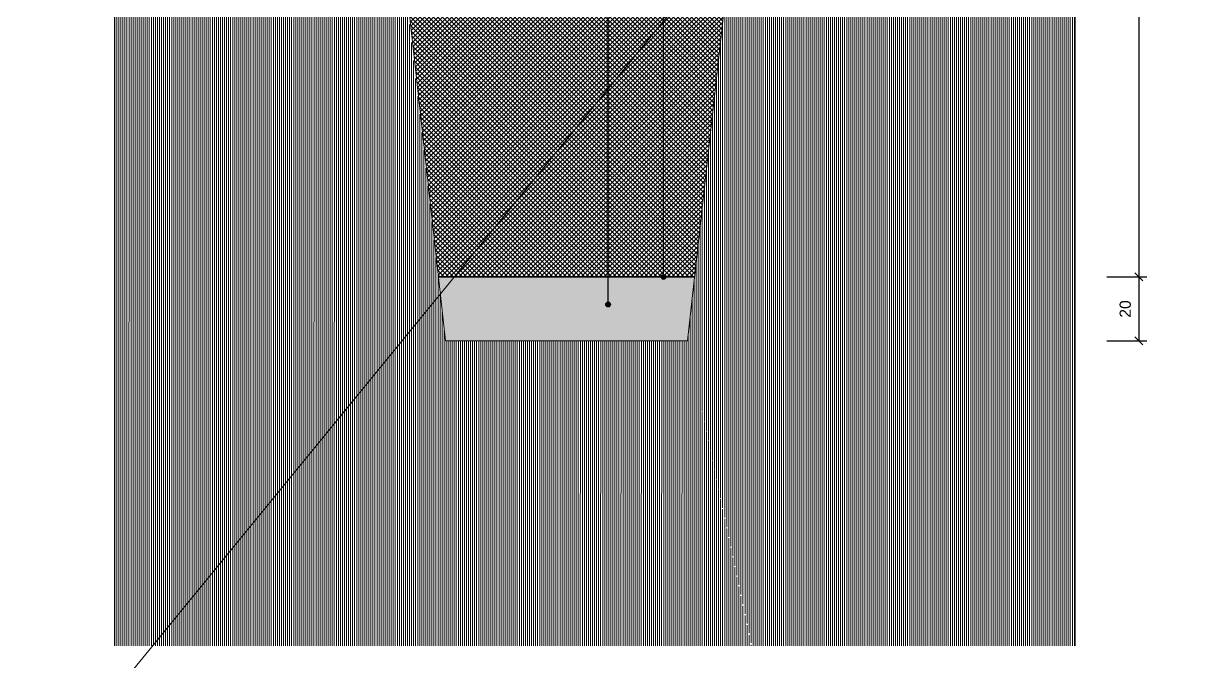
# Model space of a CAD drawing. Header units: metres. Extents: x -325 to 301, y -147 to 149.
# Drawn here: x 58.248 to 61.873, y 14.363 to 16.357 of the extents above; entities that cross this region are included whole.
import ezdxf

# ---------------------------------------------------------------- set-up
doc = ezdxf.new("R2010")
doc.units = ezdxf.units.M
doc.linetypes.add('ACAD_ISO03W100', pattern=[30, 12, -18])
doc.layers.get('Defpoints').update_dxf_attribs({"lineweight": 13})
doc.layers.add('0-TX-1_25', color=7, linetype='Continuous', true_color=0x3f4f7f)
doc.layers.add('03-SOL-H-sorra', color=7, linetype='Continuous', true_color=0x7e7a67)
for name, color, linetype in [('02-L-Geotextile', 32, 'Continuous'), ('1-SECCIÓ', 1, 'Continuous'), ('EIT_3 TR terra vegetal', 45, 'Continuous')]:
    doc.layers.add(name, color=color, linetype=linetype)
doc.layers.add('1-CM', color=7, linetype='Continuous', lineweight=0)
doc.layers.add('3-TR Seleccionat', color=44, linetype='Continuous', lineweight=0)
doc.styles.get("Standard").update_dxf_attribs({"font": 'arial.ttf'})
doc.dimstyles.new('ISO-25', dxfattribs={"dimtxt": 0.1, "dimasz": 0.1, "dimexe": 0.1, "dimexo": 0.1, "dimgap": 0.1, "dimtad": 1, "dimdec": 0, "dimlfac": 100, "dimzin": 9, "dimtxsty": 'Standard', "dimblk": 'OBLIQUE', "dimcen": 0.1, "dimadec": 0, "dimazin": 0, "dimtfac": 1, "dimtdec": 0, "dimtmove": 0, "dimatfit": 3, "dimldrblk": 'OBLIQUE', "dimfxl": 1, "dimarcsym": 0})

# ---------------------------------------------------------------- blocks, each defined once
blk = doc.blocks.new('_Oblique')
at = {"color": 0, "lineweight": -2}
blk.add_line((-0.5, -0.5), (0.5, 0.5), dxfattribs=at)
blk = doc.blocks.new('*D565')
at = {"layer": '0-TX-1_25', "color": 0, "lineweight": -2, "transparency": 16777216}
for p, q in [((61.6326, 17.3643), (61.7576, 17.3643)), ((61.7326, 17.3643), (61.7326, 15.5643)), ((61.6326, 15.5643), (61.7576, 15.5643))]:
    blk.add_line(p, q, dxfattribs=at)
at = {"layer": 'Defpoints', "color": 0, "transparency": 16777216}
for p in [(61.5327, 17.3643), (60.5217, 15.5643), (61.7326, 15.5643)]:
    blk.add_point(p, dxfattribs=at)
at = {"layer": '0-TX-1_25', "color": 0, "lineweight": -2, "transparency": 16777216, "xscale": 0.025, "yscale": 0.025, "zscale": 0.025}
for p, rotation in [((61.7326, 17.3643), 90), ((61.7326, 15.5643), 270)]:
    blk.add_blockref('_Oblique', p, dxfattribs=dict(at, rotation=rotation))
at = {"layer": '0-TX-1_25', "color": 0, "transparency": 16777216, "insert": (61.6898, 16.4643), "char_height": 0.035, "attachment_point": 5, "rotation": 90}
blk.add_mtext('180', dxfattribs=at)
blk = doc.blocks.new('*D566')
at = {"layer": '0-TX-1_25', "color": 0, "lineweight": -2, "transparency": 16777216}
for p, q in [((61.6326, 15.5643), (61.7576, 15.5643)), ((61.7326, 15.5643), (61.7326, 15.3643)), ((61.6326, 15.3643), (61.7576, 15.3643))]:
    blk.add_line(p, q, dxfattribs=at)
at = {"layer": 'Defpoints', "color": 0, "transparency": 16777216}
for p in [(60.5217, 15.5643), (60.5217, 15.3643), (61.7326, 15.3643)]:
    blk.add_point(p, dxfattribs=at)
at = {"layer": '0-TX-1_25', "color": 0, "lineweight": -2, "transparency": 16777216, "xscale": 0.025, "yscale": 0.025, "zscale": 0.025}
for p, rotation in [((61.7326, 15.5643), 90), ((61.7326, 15.3643), 270)]:
    blk.add_blockref('_Oblique', p, dxfattribs=dict(at, rotation=rotation))
at = {"layer": '0-TX-1_25', "color": 0, "transparency": 16777216, "insert": (61.6898, 15.4643), "char_height": 0.035, "attachment_point": 5, "rotation": 90}
blk.add_mtext('20', dxfattribs=at)
blk = doc.blocks.new('POINT')
at = {"layer": '0-TX-1_25'}
h = blk.add_hatch(dxfattribs=at)
h.set_pattern_fill('ANGLE', color=256)
h.set_pattern_definition([(0, (-83.747, -12.726), (0, 6.985), [5.08, -1.905]), (90, (-83.747, -12.726), (-6.985, 4e-16), [5.08, -1.905])])
edge = h.paths.add_edge_path()
edge.add_arc((0, 0), 0.0075, 0, 360)
h = blk.add_hatch(color=256, dxfattribs=at)
h.dxf.hatch_style = 1
edge = h.paths.add_edge_path()
edge.add_arc((0, 0), 0.0075, 0, 360)
blk.add_circle((0, 0), 0.0075, dxfattribs=at)

msp = doc.modelspace()

# ---------------------------------------------------------------- hatches: boundary and pattern name
at = {"layer": '03-SOL-H-sorra'}
h = msp.add_hatch(dxfattribs=at)
h.set_pattern_fill('GRAVEL', color=256, scale=0.0015, angle=45.5782, style=0)
h.set_pattern_definition([(273.59101932522, (346867.3191267, 4550242.2835683), (0.0315614064445395, -0.4576978562580837), [0.0051258216, -0.50745725459347]), (230.547972825218, (346867.3194478, 4550242.2784525), (0.2927988807063723, 0.3532028672832049), [0.0087960708, -0.87081073340286]), (178.08867892522, (346867.3138585, 4550242.2716606), (0.5659992078467491, -0.0212298543760944), [0.0062022228, -0.6140208419115]), (312.851920825218, (346867.310261, 4550242.2543813), (-0.5175580738186486, 0.5605615490069846), [0.0080100678, -0.79299656138607]), (338.41188600522, (346867.3157087, 4550242.248509), (-0.4598729198166084, 0.1839537648957676), [0.0078545055, -0.77759711618016]), (42.851920825218, (346867.3230122, 4550242.2456191), (-0.5605615490069846, -0.5175580738186486), [0.0080100678, -0.79299656138607]), (83.272472295218, (346867.3288845, 4550242.2510668), (-0.07456488151619256, -0.6204217665785452), [0.0105929049, -1.0486967297137]), (117.833560195218, (346867.3301254, 4550242.2615868), (-0.4119755516710567, 0.7771642521535052), [0.0100007928, -0.99007884902858]), (167.007797445218, (346867.325456, 4550242.2704305), (-0.5670867396270464, 0.1289874402380721), [0.008037195, -0.79568318548068]), (220.81459012522, (346867.3176246, 4550242.2722375), (0.3205539276823793, 0.2726565595165129), [0.0091756992, -0.44960905425]), (267.975669625218, (346867.3106801, 4550242.2662401), (-0.0206860886832061, -0.6198780006864176), [0.0118661688, -1.17475158768266]), (184.39230665522, (346867.336934, 4550242.2810538), (-0.3499402705637986, -0.0304738746748875), [0.0040500681, -0.40095848736516]), (217.04746622522, (346867.3328957, 4550242.2807436), (0.4011002339134928, 0.3004116048933317), [0.0077052297, -0.7628195849556]), (270.5782318252, (346867.326746, 4550242.276101), (0.02721127936783, -0.02666751347925), [0.0053881401, -0.04849339662642]), (248.77682233522, (346867.321614, 4550242.2773967), (0.078915008673756, 0.189391423792005), [0.0029016198, -0.2872593355334]), (337.37964131522, (346867.3205634, 4550242.274692), (-0.108301351586422, 0.052791261062361), [0.0041034843, -0.20107129485]), (76.54198835522, (346867.324351, 4550242.2731136), (0.0255799817070285, 0.1349688650610565), [0.0066647949, -0.21549447229365]), (207.14328300522, (346867.325902, 4550242.279595), (0.080546306324867, 0.027755045260628), [0.0048193071, -0.11566347175242]), (61.96777215922, (346867.3050963, 4550242.2589094), (0.1850412966889904, 0.3521153341160528), [0.00675132, -0.6683824000881]), (115.92440776522, (346867.3082692, 4550242.2648687), (0.1926540191158534, -0.402187765749548), [0.0056639841, -0.560733235173]), (338.77682233522, (346867.32046, 4550242.284929), (-0.189391423792145, 0.0789150086738104), [0.0058032015, -0.2843577538334]), (29.18869149522, (346867.3258698, 4550242.282828), (-0.3483089728825237, -0.1921102532649198), [0.00675132, -0.6683824000881]), (25.02218660522, (346867.3219673, 4550242.2423755), (-0.187760126131903, -0.0827213698806518), [0.006510528, -0.3190160146966]), (340.35337242522, (346867.3278668, 4550242.2451293), (-0.4326616405274602, 0.1572862511984727), [0.0054550818, -0.5400539007108]), (112.37964131522, (346867.347938, 4550242.2585335), (-0.082721369892451, 0.1877601261267086), [0.0058032015, -0.2843577538334]), (62.93225646522, (346867.3457285, 4550242.2638996), (-0.237832557729163, -0.4604166857141386), [0.0063867411, -0.632285639703]), (115.02218660522, (346867.334871, 4550242.2452), (0.0827213698793478, -0.1877601261324785), [0.003255264, -0.3222712786966]), (146.88816429922, (346867.346338, 4550242.256901), (-0.135512630950578, 0.079458774549162), [0.001942719, -0.1923299244679]), (211.54198835722, (346867.344711, 4550242.257962), (0.107213819805569, 0.05496632462424), [0.0078545055, -0.14923581883604]), (231.58723778522, (346867.3380167, 4550242.2538532), (0.2394638554089973, 0.2987803071700668), [0.007279005, -0.72062047295006]), (349.26829935522, (346867.3268, 4550242.270714), (-0.081090072216726, 0.026123747585034), [0.0054948582, -0.1318766453952]), (38.735458415218, (346867.332199, 4550242.2696903), (0.5077702878614525, 0.4092567223212005), [0.0095933514, -0.94974013597546]), (106.52362772522, (346867.3396823, 4550242.275693), (0.083808901653172, -0.2955177118273786), [0.0039226236, -0.38834088477165]), (135.5782318252, (346867.338567, 4550242.279454), (-0.05387879284708, -0.00054376588858), [0.002286, -0.035814]), (165.83466898522, (346867.336667, 4550242.254109), (0.2971490094863614, -0.0778274769041831), [0.0052930044, -0.524009111598]), (93.59101932522, (346867.331535, 4550242.2554043), (-0.0315614064429377, 0.4576978562581842), [0.0102516432, -0.50233143299347]), (45.5782318252, (346867.330893, 4550242.265636), (-0.00054376588858, 0.05387879284708), [0.009906, -0.028194]), (10.88307832522, (346867.3378264, 4550242.2727108), (0.457154090321056, 0.085440199570956), [0.0060241434, -0.5963897508621]), (299.63283592522, (346867.343742, 4550242.273848), (0.0821776039944156, -0.1338813332833923), [0.0055474362, -0.27182475058158]), (253.224207185218, (346867.346485, 4550242.2690262), (-0.2345699624821267, -0.7836894427648844), [0.0090321765, -0.89418696634407]), (221.004310565218, (346867.3438781, 4550242.2603785), (-0.3738889545980399, -0.3270791183025397), [0.0095554419, -0.9459876968436])])
h.paths.add_polyline_path([(60.3449, 15.5643), (60.3222, 15.3643), (59.5664, 15.3643), (59.5437, 15.5643)])
at = {"layer": '3-TR Seleccionat'}
h = msp.add_hatch(dxfattribs=at)
h.set_pattern_fill('ANSI31', color=256, scale=0.002, angle=225, style=0)
h.set_pattern_definition([(270, (441135.4898896, -650819.602162), (-0.00635, -2e-18), [])])
h.paths.add_polyline_path([(60.5218, 14.4126), (60.3222, 15.3643), (59.5664, 15.3643), (59.3827, 16.9843), (58.5327, 16.9843), (58.5327, 14.4126)])
h.paths.add_polyline_path([(60.501, 16.9843), (60.3222, 15.3643), (60.5231, 14.4126), (61.5327, 14.4126), (61.5327, 16.9843)])
at = {"layer": 'EIT_3 TR terra vegetal'}
h = msp.add_hatch(dxfattribs=at)
h.set_pattern_fill('_USER', color=256, scale=0.01, angle=45, style=0, double=1, pattern_type=0)
h.set_pattern_definition([(45, (-209.425939, 49.242161), (-0.0070710678, 0.0070710678), []), (135, (-209.425939, 49.242161), (-0.0070710678, -0.0070710678), [])])
h.paths.add_polyline_path([(60.5231, 17.1843), (60.0775, 17.1843), (60.0775, 17.3643), (59.8143, 17.3643), (59.8143, 17.1843), (59.3659, 17.1843), (59.5444, 15.5643), (60.3449, 15.5643)])

# ---------------------------------------------------------------- linework, layer by layer
at = {"layer": '0-TX-1_25'}
for points in [[(60.0745, 15.4783), (60.0745, 18.0085)], [(60.2477, 15.5643), (60.2477, 18.0085)]]:
    msp.add_lwpolyline(points, dxfattribs=at)
at = {"layer": '02-L-Geotextile', "color": 244, "linetype": 'ACAD_ISO03W100', "ltscale": 0.002, "true_color": 0x991b1e, "const_width": 0.005}
msp.add_lwpolyline([(59.5437, 15.5643), (60.3449, 15.5643)], dxfattribs=at)
at = {"layer": '1-CM', "color": 244, "true_color": 0x991b1e}
msp.add_lwpolyline([(58.2476, 13.9174), (61.8726, 18.3509)], dxfattribs=at)
at = {"layer": '1-CM'}
for points in [[(59.3659, 17.1843), (59.5664, 15.3643)], [(60.5231, 17.1843), (60.3222, 15.3643)], [(60.3449, 15.5643), (59.5437, 15.5643)], [(60.3222, 15.3643), (59.5664, 15.3643)]]:
    msp.add_lwpolyline(points, dxfattribs=at)
at = {"layer": '1-SECCIÓ'}
for points in [[(58.5327, 17.4643), (58.5327, 14.4126)], [(61.5327, 17.4643), (61.5327, 14.4126)]]:
    msp.add_lwpolyline(points, dxfattribs=at)

# ---------------------------------------------------------------- block references
at = {"layer": '0-TX-1_25'}
for p in [(60.2477, 15.5643), (60.0745, 15.4783)]:
    msp.add_blockref('POINT', p, dxfattribs=at)

# ---------------------------------------------------------------- dimensions: what is measured, and where the dimension line sits
for base, p1, p2, picture, middle in [((61.7326, 15.5643), (61.5327, 17.3643), (60.5217, 15.5643), '*D565', (61.6898, 16.4643)), ((61.7326, 15.3643), (60.5217, 15.5643), (60.5217, 15.3643), '*D566', (61.6898, 15.4643))]:
    dim = msp.add_linear_dim(base=base, p1=p1, p2=p2, angle=90, dimstyle='ISO-25', override={"dimtxt": 0.035, "dimasz": 0.025, "dimexe": 0.025, "dimexo": 0.025, "dimgap": 0.025, "dimblk1": 'Oblique', "dimblk2": 'Oblique', "dimsah": 1, "dimfxl": 0.1, "dimfxlon": 1, "dimarcsym": 1}, dxfattribs=at)
    dim.commit()
    dim.dimension.update_dxf_attribs({"geometry": picture, "text_midpoint": middle})

doc.saveas('drawing.dxf')
